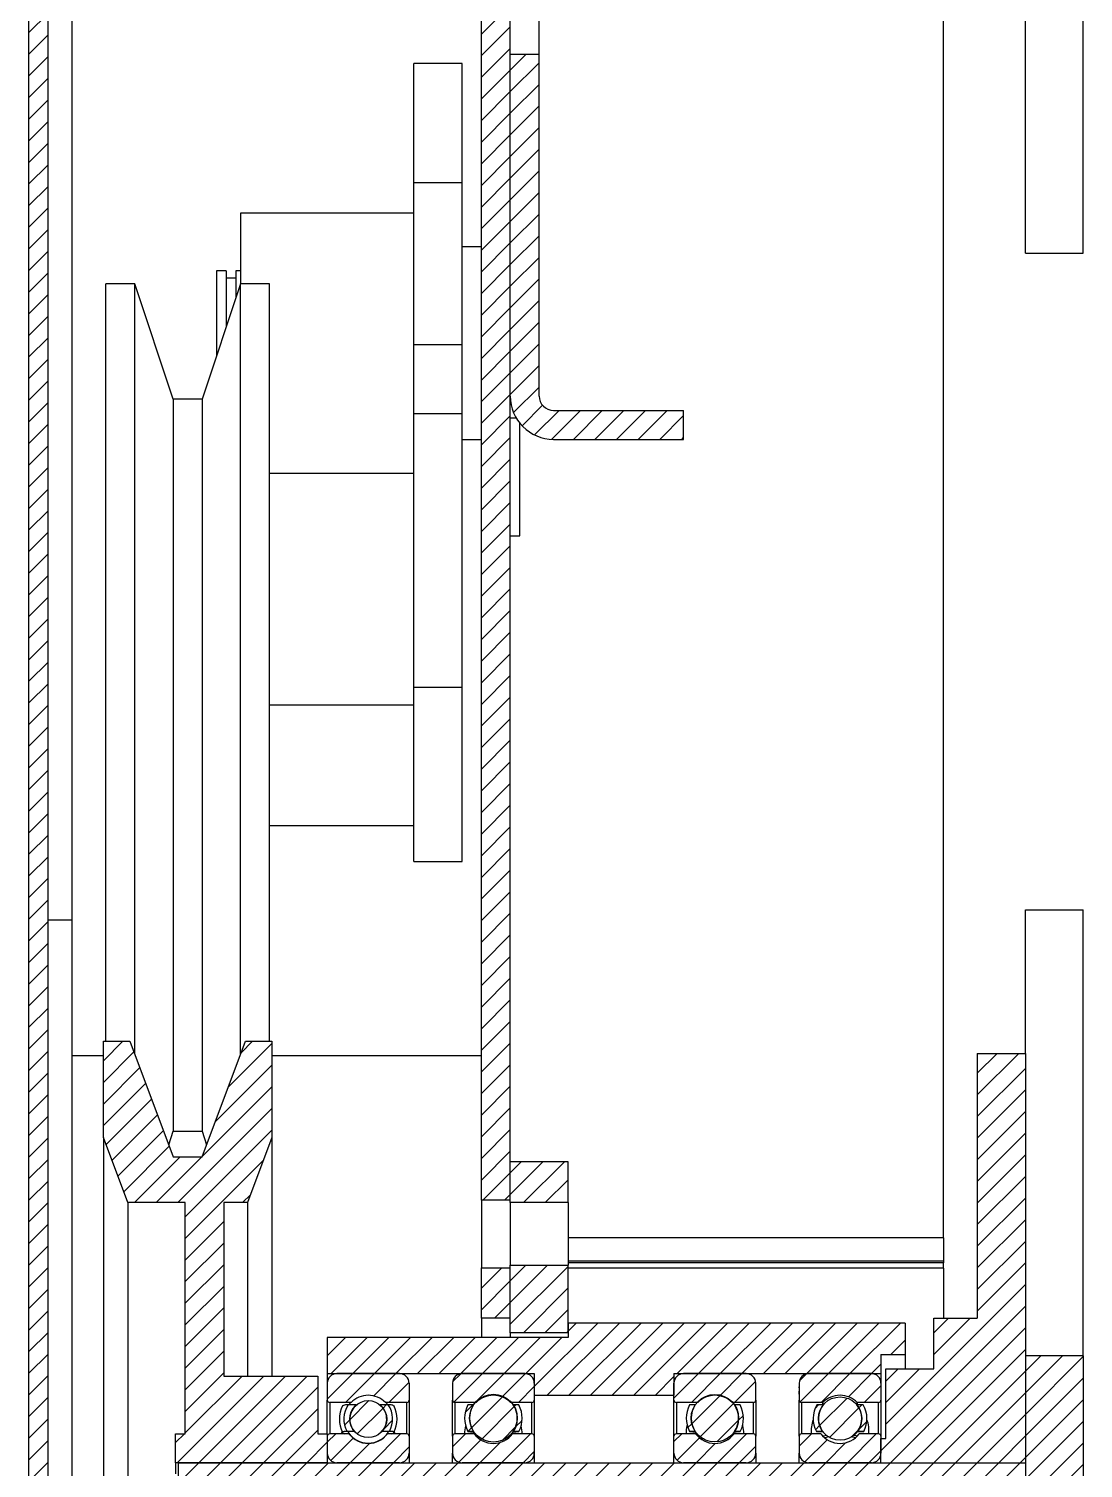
# Model space of a CAD drawing. Header units: millimetres. Extents: x -816 to 2660, y 734 to 4049.
# Drawn here: x 2363.4 to 2582.4, y 1461.7 to 1760.6 of the extents above; entities that cross this region are included whole.
import ezdxf

# ---------------------------------------------------------------- set-up
doc = ezdxf.new("R2010")
doc.units = ezdxf.units.MM
pattern_1 = [(45, (-1e-13, 16.0072), (-2.245064, 2.245064), [])]

msp = doc.modelspace()

# ---------------------------------------------------------------- hatches: boundary and pattern name
at = {"linetype": 'Continuous', "lineweight": 18}
h = msp.add_hatch(dxfattribs=at)
h.set_pattern_fill('ANSI31', style=0)
h.set_pattern_definition(pattern_1)
h.paths.add_polyline_path([(2457.42, 1517.33), (2463.42, 1517.33), (2463.42, 2405.33), (2457.42, 2405.33), (2457.42, 2080.33), (2372.42, 2080.33), (2372.42, 2075.33), (2457.42, 2075.33)], flags=0)
h = msp.add_hatch(dxfattribs=at)
h.set_pattern_fill('ANSI31', style=0)
h.set_pattern_definition(pattern_1)
h.paths.add_polyline_path([(2363.42, 2053.33), (2363.42, 1267.83), (2367.42, 1267.83), (2367.42, 2053.33)], flags=0)
h = msp.add_hatch(dxfattribs=at)
h.set_pattern_fill('ANSI31', style=0)
h.set_pattern_definition(pattern_1)
edge = h.paths.add_edge_path(flags=0)
edge.add_line((2469.42, 1755.33), (2463.42, 1755.33))
edge.add_line((2463.42, 1755.33), (2463.42, 1684.33))
edge.add_arc((2472.42, 1684.33), 9, 180, 270)
edge.add_line((2472.42, 1675.33), (2499.42, 1675.33))
edge.add_line((2499.42, 1675.33), (2499.42, 1681.33))
edge.add_line((2499.42, 1681.33), (2472.42, 1681.33))
edge.add_arc((2472.42, 1684.33), 3, 180, 270, ccw=False)
edge.add_line((2469.42, 1684.33), (2469.42, 1755.33))
h = msp.add_hatch(dxfattribs=at)
h.set_pattern_fill('ANSI31', style=0)
h.set_pattern_definition(pattern_1)
h.paths.add_polyline_path([(2395.92, 1516.83), (2395.92, 1468.83), (2393.92, 1468.83), (2393.92, 1462.83), (2425.42, 1462.83), (2425.42, 1468.83), (2423.42, 1468.83), (2423.42, 1480.83), (2403.92, 1480.83), (2403.92, 1516.83), (2408.86, 1516.83), (2413.92, 1530.33), (2413.92, 1550.33), (2408.42, 1550.33), (2399.42, 1526.33), (2393.42, 1526.33), (2384.42, 1550.33), (2378.92, 1550.33), (2378.92, 1530.33), (2383.98, 1516.83)], flags=0)
h = msp.add_hatch(dxfattribs=at)
h.set_pattern_fill('ANSI31', style=0)
h.set_pattern_definition(pattern_1)
h.paths.add_polyline_path([(2570.42, 1547.83), (2560.42, 1547.83), (2560.42, 1492.83), (2551.42, 1492.83), (2551.42, 1482.33), (2541.42, 1482.33), (2541.42, 1467.83), (2540.42, 1467.83), (2540.42, 1462.83), (2570.42, 1462.83)], flags=0)
h = msp.add_hatch(dxfattribs=at)
h.set_pattern_fill('ANSI31', style=0)
h.set_pattern_definition(pattern_1)
h.paths.add_polyline_path([(2475.42, 1516.83), (2475.42, 1525.33), (2463.42, 1525.33), (2463.42, 1516.83)], flags=0)
h = msp.add_hatch(dxfattribs=at)
h.set_pattern_fill('ANSI31', style=0)
h.set_pattern_definition(pattern_1)
h.paths.add_polyline_path([(2463.42, 1489.83), (2475.42, 1489.83), (2475.42, 1503.83), (2463.42, 1503.83)], flags=0)
h = msp.add_hatch(dxfattribs=at)
h.set_pattern_fill('ANSI31', style=0)
h.set_pattern_definition(pattern_1)
h.paths.add_polyline_path([(2457.42, 1503.33), (2457.42, 1492.83), (2463.42, 1492.83), (2463.42, 1503.33)], flags=0)
h = msp.add_hatch(dxfattribs=at)
h.set_pattern_fill('ANSI31', style=0)
h.set_pattern_definition(pattern_1)
h.paths.add_polyline_path([(2497.42, 1476.83), (2497.42, 1481.33), (2540.42, 1481.33), (2540.42, 1485.33), (2545.42, 1485.33), (2545.42, 1491.83), (2475.42, 1491.83), (2475.42, 1488.83), (2425.42, 1488.83), (2425.42, 1481.33), (2468.42, 1481.33), (2468.42, 1476.83)], flags=0)
h = msp.add_hatch(dxfattribs=at)
h.set_pattern_fill('ANSI31', style=0)
h.set_pattern_definition(pattern_1)
h.paths.add_polyline_path([(2582.42, 1405.64), (2582.42, 1485.03), (2570.42, 1485.03), (2570.42, 1405.64)], flags=0)
h = msp.add_hatch(dxfattribs=at)
h.set_pattern_fill('ANSI31', style=0)
h.set_pattern_definition(pattern_1)
edge = h.paths.add_edge_path(flags=0)
edge.add_arc((2440.42, 1479.33), 2, 0, 90)
edge.add_line((2440.42, 1481.33), (2427.42, 1481.33))
edge.add_arc((2427.42, 1479.33), 2, 90, 180)
edge.add_line((2425.42, 1479.33), (2425.42, 1475.83))
edge.add_arc((2425.92, 1475.83), 0.5, 180, 270)
edge.add_line((2425.92, 1475.33), (2430.35, 1475.33))
edge.add_arc((2433.92, 1471.83), 5, 44.427, 135.573, ccw=False)
edge.add_line((2437.49, 1475.33), (2441.92, 1475.33))
edge.add_arc((2441.92, 1475.83), 0.5, 270, 360)
edge.add_line((2442.42, 1475.83), (2442.42, 1479.33))
h = msp.add_hatch(dxfattribs=at)
h.set_pattern_fill('ANSI31', style=0)
h.set_pattern_definition(pattern_1)
edge = h.paths.add_edge_path(flags=0)
edge.add_arc((2466.42, 1479.33), 2, 0, 90)
edge.add_line((2466.42, 1481.33), (2453.42, 1481.33))
edge.add_arc((2453.42, 1479.33), 2, 90, 180)
edge.add_line((2451.42, 1479.33), (2451.42, 1475.83))
edge.add_arc((2451.92, 1475.83), 0.5, 180, 270)
edge.add_line((2451.92, 1475.33), (2456.35, 1475.33))
edge.add_arc((2459.92, 1471.83), 5, 44.427, 135.573, ccw=False)
edge.add_line((2463.49, 1475.33), (2467.92, 1475.33))
edge.add_arc((2467.92, 1475.83), 0.5, 270, 360)
edge.add_line((2468.42, 1475.83), (2468.42, 1479.33))
h = msp.add_hatch(dxfattribs=at)
h.set_pattern_fill('ANSI31', style=0)
h.set_pattern_definition(pattern_1)
edge = h.paths.add_edge_path(flags=0)
edge.add_arc((2512.42, 1479.33), 2, 360, 450)
edge.add_line((2512.42, 1481.33), (2499.42, 1481.33))
edge.add_arc((2499.42, 1479.33), 2, 90, 180)
edge.add_line((2497.42, 1479.33), (2497.42, 1475.83))
edge.add_arc((2497.92, 1475.83), 0.5, 180, 270)
edge.add_line((2497.92, 1475.33), (2502.35, 1475.33))
edge.add_arc((2505.92, 1471.83), 5, 44.427, 135.573, ccw=False)
edge.add_line((2509.49, 1475.33), (2513.92, 1475.33))
edge.add_arc((2513.92, 1475.83), 0.5, 270, 360)
edge.add_line((2514.42, 1475.83), (2514.42, 1479.33))
h = msp.add_hatch(dxfattribs=at)
h.set_pattern_fill('ANSI31', style=0)
h.set_pattern_definition(pattern_1)
edge = h.paths.add_edge_path(flags=0)
edge.add_arc((2531.92, 1471.83), 5, 44.427, 135.573, ccw=False)
edge.add_line((2535.49, 1475.33), (2539.92, 1475.33))
edge.add_arc((2539.92, 1475.83), 0.5, 270, 360)
edge.add_line((2540.42, 1475.83), (2540.42, 1479.33))
edge.add_arc((2538.42, 1479.33), 2, 0, 90)
edge.add_line((2538.42, 1481.33), (2525.42, 1481.33))
edge.add_arc((2525.42, 1479.33), 2, 90, 180)
edge.add_line((2523.42, 1479.33), (2523.42, 1478.56))
edge.add_line((2523.42, 1478.56), (2523.52, 1478.56))
edge.add_line((2523.52, 1478.56), (2523.52, 1478.37))
edge.add_line((2523.52, 1478.37), (2523.42, 1478.37))
edge.add_line((2523.42, 1478.37), (2523.42, 1477.7))
edge.add_line((2523.42, 1477.7), (2523.52, 1477.7))
edge.add_line((2523.52, 1477.7), (2523.52, 1477.5))
edge.add_line((2523.52, 1477.5), (2523.42, 1477.5))
edge.add_line((2523.42, 1477.5), (2523.42, 1477.39))
edge.add_line((2523.42, 1477.39), (2523.52, 1477.39))
edge.add_line((2523.52, 1477.39), (2523.52, 1477.06))
edge.add_line((2523.52, 1477.06), (2523.42, 1477.06))
edge.add_line((2523.42, 1477.06), (2523.42, 1475.83))
edge.add_arc((2523.92, 1475.83), 0.5, 180, 270)
edge.add_line((2523.92, 1475.33), (2528.35, 1475.33))
h = msp.add_hatch(dxfattribs=at)
h.set_pattern_fill('ANSI31', style=0)
h.set_pattern_definition(pattern_1)
edge = h.paths.add_edge_path(flags=0)
edge.add_arc((2459.92, 1472.08), 4.96, 0, 360)
h = msp.add_hatch(dxfattribs=at)
h.set_pattern_fill('ANSI31', style=0)
h.set_pattern_definition(pattern_1)
edge = h.paths.add_edge_path(flags=0)
edge.add_arc((2505.92, 1472.07), 4.93, 0, 360)
h = msp.add_hatch(dxfattribs=at)
h.set_pattern_fill('ANSI31', style=0)
h.set_pattern_definition(pattern_1)
edge = h.paths.add_edge_path(flags=0)
edge.add_line((2429.54, 1469.33), (2431.05, 1469.33))
edge.add_arc((2433.92, 1471.89), 3.84, 130.0204, 221.7444, ccw=False)
edge.add_line((2431.45, 1474.83), (2429.78, 1474.83))
edge.add_arc((2433.92, 1471.89), 5.08, 144.5718, 210.2638)
h = msp.add_hatch(dxfattribs=at)
h.set_pattern_fill('ANSI31', style=0)
h.set_pattern_definition(pattern_1)
edge = h.paths.add_edge_path(flags=0)
edge.add_arc((2433.92, 1471.89), 3.84, 0, 360)
h = msp.add_hatch(dxfattribs=at)
h.set_pattern_fill('ANSI31', style=0)
h.set_pattern_definition(pattern_1)
edge = h.paths.add_edge_path(flags=0)
edge.add_line((2438.06, 1474.83), (2436.39, 1474.83))
edge.add_arc((2433.92, 1471.89), 3.84, -41.7444, 49.9796, ccw=False)
edge.add_line((2436.79, 1469.33), (2438.3, 1469.33))
edge.add_arc((2433.92, 1471.89), 5.08, 329.7362, 395.4282)
h = msp.add_hatch(dxfattribs=at)
h.set_pattern_fill('ANSI31', style=0)
h.set_pattern_definition(pattern_1)
edge = h.paths.add_edge_path(flags=0)
edge.add_line((2454.62, 1469.33), (2455.79, 1469.33))
edge.add_arc((2459.92, 1472.08), 4.96, 146.2353, 213.5633, ccw=False)
edge.add_line((2455.8, 1474.83), (2454.63, 1474.83))
edge.add_arc((2459.92, 1472.08), 5.97, 152.4811, 207.3619)
h = msp.add_hatch(dxfattribs=at)
h.set_pattern_fill('ANSI31', style=0)
h.set_pattern_definition(pattern_1)
edge = h.paths.add_edge_path(flags=0)
edge.add_line((2465.21, 1474.83), (2464.04, 1474.83))
edge.add_arc((2459.92, 1472.08), 4.96, -33.5633, 33.7647, ccw=False)
edge.add_line((2464.05, 1469.33), (2465.22, 1469.33))
edge.add_arc((2459.92, 1472.08), 5.97, 332.6381, 387.5189)
h = msp.add_hatch(dxfattribs=at)
h.set_pattern_fill('ANSI31', style=0)
h.set_pattern_definition(pattern_1)
edge = h.paths.add_edge_path(flags=0)
edge.add_line((2500.65, 1469.33), (2501.82, 1469.33))
edge.add_arc((2505.92, 1472.07), 4.93, 145.8826, 213.7379, ccw=False)
edge.add_line((2501.84, 1474.83), (2500.66, 1474.83))
edge.add_arc((2505.92, 1472.07), 5.94, 152.2708, 207.4345)
h = msp.add_hatch(dxfattribs=at)
h.set_pattern_fill('ANSI31', style=0)
h.set_pattern_definition(pattern_1)
edge = h.paths.add_edge_path(flags=0)
edge.add_line((2511.18, 1474.83), (2510, 1474.83))
edge.add_arc((2505.92, 1472.07), 4.93, -33.7379, 34.1174, ccw=False)
edge.add_line((2510.02, 1469.33), (2511.19, 1469.33))
edge.add_arc((2505.92, 1472.07), 5.94, 332.5655, 387.7292)
h = msp.add_hatch(dxfattribs=at)
h.set_pattern_fill('ANSI31', style=0)
h.set_pattern_definition(pattern_1)
edge = h.paths.add_edge_path(flags=0)
edge.add_line((2527.01, 1469.33), (2528.3, 1469.33))
edge.add_arc((2531.92, 1471.99), 4.5, 140.8234, 216.2843, ccw=False)
edge.add_line((2528.44, 1474.83), (2527.11, 1474.83))
edge.add_arc((2531.92, 1471.99), 5.59, 149.4472, 208.438)
h = msp.add_hatch(dxfattribs=at)
h.set_pattern_fill('ANSI31', style=0)
h.set_pattern_definition(pattern_1)
edge = h.paths.add_edge_path(flags=0)
edge.add_arc((2531.92, 1471.99), 4.5, 0, 360)
h = msp.add_hatch(dxfattribs=at)
h.set_pattern_fill('ANSI31', style=0)
h.set_pattern_definition(pattern_1)
edge = h.paths.add_edge_path(flags=0)
edge.add_line((2536.73, 1474.83), (2535.4, 1474.83))
edge.add_arc((2531.92, 1471.99), 4.5, -36.2843, 39.1766, ccw=False)
edge.add_line((2535.54, 1469.33), (2536.83, 1469.33))
edge.add_arc((2531.92, 1471.99), 5.59, 331.562, 390.5528)
h = msp.add_hatch(dxfattribs=at)
h.set_pattern_fill('ANSI31', style=0)
h.set_pattern_definition(pattern_1)
edge = h.paths.add_edge_path(flags=0)
edge.add_line((2427.42, 1462.83), (2440.42, 1462.83))
edge.add_arc((2440.42, 1464.83), 2, 270, 360)
edge.add_line((2442.42, 1464.83), (2442.42, 1468.33))
edge.add_arc((2441.92, 1468.33), 0.5, 0, 90)
edge.add_line((2441.92, 1468.83), (2437.92, 1468.83))
edge.add_arc((2433.92, 1471.83), 5, 216.8699, 323.1301, ccw=False)
edge.add_line((2429.92, 1468.83), (2425.92, 1468.83))
edge.add_arc((2425.92, 1468.33), 0.5, 90, 180)
edge.add_line((2425.42, 1468.33), (2425.42, 1464.83))
edge.add_arc((2427.42, 1464.83), 2, 180, 270)
h = msp.add_hatch(dxfattribs=at)
h.set_pattern_fill('ANSI31', style=0)
h.set_pattern_definition(pattern_1)
edge = h.paths.add_edge_path(flags=0)
edge.add_line((2453.42, 1462.83), (2466.42, 1462.83))
edge.add_arc((2466.42, 1464.83), 2, 270, 360)
edge.add_line((2468.42, 1464.83), (2468.42, 1468.33))
edge.add_arc((2467.92, 1468.33), 0.5, 0, 90)
edge.add_line((2467.92, 1468.83), (2463.92, 1468.83))
edge.add_arc((2459.92, 1471.83), 5, 216.8699, 323.1301, ccw=False)
edge.add_line((2455.92, 1468.83), (2451.92, 1468.83))
edge.add_arc((2451.92, 1468.33), 0.5, 90, 180)
edge.add_line((2451.42, 1468.33), (2451.42, 1464.83))
edge.add_arc((2453.42, 1464.83), 2, 180, 270)
h = msp.add_hatch(dxfattribs=at)
h.set_pattern_fill('ANSI31', style=0)
h.set_pattern_definition(pattern_1)
edge = h.paths.add_edge_path(flags=0)
edge.add_line((2499.42, 1462.83), (2512.42, 1462.83))
edge.add_arc((2512.42, 1464.83), 2, 270, 360)
edge.add_line((2514.42, 1464.83), (2514.42, 1468.33))
edge.add_arc((2513.92, 1468.33), 0.5, 0, 90)
edge.add_line((2513.92, 1468.83), (2509.92, 1468.83))
edge.add_arc((2505.92, 1471.83), 5, 216.8699, 323.1301, ccw=False)
edge.add_line((2501.92, 1468.83), (2497.92, 1468.83))
edge.add_arc((2497.92, 1468.33), 0.5, 90, 180)
edge.add_line((2497.42, 1468.33), (2497.42, 1464.83))
edge.add_arc((2499.42, 1464.83), 2, 180, 270)
h = msp.add_hatch(dxfattribs=at)
h.set_pattern_fill('ANSI31', style=0)
h.set_pattern_definition(pattern_1)
edge = h.paths.add_edge_path(flags=0)
edge.add_line((2525.42, 1462.83), (2538.42, 1462.83))
edge.add_arc((2538.42, 1464.83), 2, 270, 360)
edge.add_line((2540.42, 1464.83), (2540.42, 1468.33))
edge.add_arc((2539.92, 1468.33), 0.5, 0, 90)
edge.add_line((2539.92, 1468.83), (2535.92, 1468.83))
edge.add_arc((2531.92, 1471.83), 5, 216.8699, 323.1301, ccw=False)
edge.add_line((2527.92, 1468.83), (2523.92, 1468.83))
edge.add_arc((2523.92, 1468.33), 0.5, 90, 180)
edge.add_line((2523.42, 1468.33), (2523.42, 1464.83))
edge.add_arc((2525.42, 1464.83), 2, 180, 270)
h = msp.add_hatch(dxfattribs=at)
h.set_pattern_fill('ANSI31', style=0)
h.set_pattern_definition(pattern_1)
h.paths.add_polyline_path([(2570.42, 1427.83), (2570.42, 1462.83), (2394.42, 1462.83), (2394.42, 1453.33), (2434.42, 1453.33), (2434.42, 1437.33), (2394.42, 1437.33), (2394.42, 1427.83)], flags=0)

# ---------------------------------------------------------------- linework, layer by layer
at = {"color": 7, "linetype": 'Continuous', "lineweight": 25}
for p, q in [((2463.42, 1517.33), (2463.42, 2405.33)), ((2457.42, 1517.33), (2457.42, 2075.33)), ((2363.42, 1267.83), (2363.42, 2053.33)), ((2367.42, 1267.83), (2367.42, 2053.33)), ((2553.42, 1509.51), (2553.42, 1857.83)), ((2372.42, 1575.56), (2372.42, 1824.33)), ((2570.42, 1714.02), (2570.42, 1775.74)), ((2582.42, 1714.02), (2582.42, 1775.74)), ((2469.42, 1755.33), (2469.42, 1775.33)), ((2463.42, 1684.33), (2463.42, 1755.33)), ((2463.42, 1755.33), (2469.42, 1755.33)), ((2469.42, 1684.33), (2469.42, 1755.33)), ((2453.42, 1753.37), (2443.42, 1753.37)), ((2443.42, 1728.65), (2443.42, 1753.37)), ((2453.42, 1728.65), (2453.42, 1753.37)), ((2443.42, 1728.65), (2453.42, 1728.65)), ((2443.42, 1695.01), (2443.42, 1728.65)), ((2453.42, 1695.01), (2453.42, 1728.65)), ((2443.42, 1722.33), (2407.42, 1722.33)), ((2407.42, 1722.33), (2407.42, 1707.65)), ((2457.42, 1715.33), (2453.42, 1715.33)), ((2570.42, 1714.02), (2582.42, 1714.02)), ((2404.42, 1710.33), (2402.42, 1710.33)), ((2402.42, 1710.33), (2402.42, 1692.65)), ((2404.42, 1710.33), (2404.42, 1698.65)), ((2407.42, 1710.33), (2406.42, 1710.33)), ((2406.42, 1710.33), (2406.42, 1704.65)), ((2385.42, 1707.65), (2379.42, 1707.65)), ((2379.42, 1550.33), (2379.42, 1707.65)), ((2393.42, 1683.65), (2385.42, 1707.65)), ((2385.42, 1547.67), (2385.42, 1707.65)), ((2407.42, 1707.65), (2399.42, 1683.65)), ((2406.42, 1708.83), (2404.42, 1708.83)), ((2413.42, 1707.65), (2407.42, 1707.65)), ((2407.42, 1547.67), (2407.42, 1707.65)), ((2413.42, 1550.33), (2413.42, 1707.65)), ((2443.42, 1695.01), (2453.42, 1695.01)), ((2443.42, 1680.7), (2443.42, 1695.01)), ((2453.42, 1680.7), (2453.42, 1695.01)), ((2399.42, 1683.65), (2393.42, 1683.65)), ((2393.42, 1683.65), (2393.42, 1531.65)), ((2399.42, 1683.65), (2399.42, 1531.65)), ((2443.42, 1680.7), (2453.42, 1680.7)), ((2443.42, 1623.88), (2443.42, 1680.7)), ((2453.42, 1623.88), (2453.42, 1680.7)), ((2463.42, 1679.83), (2464.63, 1679.83)), ((2472.42, 1681.33), (2499.42, 1681.33)), ((2499.42, 1675.33), (2499.42, 1681.33)), ((2465.42, 1655.33), (2465.42, 1678.68)), ((2453.42, 1675.33), (2457.42, 1675.33)), ((2472.42, 1675.33), (2499.42, 1675.33)), ((2413.42, 1668.33), (2443.42, 1668.33)), ((2463.42, 1655.33), (2465.42, 1655.33)), ((2443.42, 1623.88), (2453.42, 1623.88)), ((2443.42, 1587.65), (2443.42, 1623.88)), ((2453.42, 1587.65), (2453.42, 1623.88)), ((2443.42, 1620.15), (2413.42, 1620.15)), ((2413.42, 1595.15), (2443.42, 1595.15)), ((2443.42, 1587.65), (2453.42, 1587.65)), ((2367.42, 1575.56), (2372.42, 1575.56)), ((2372.42, 1327.43), (2372.42, 1575.56)), ((2570.42, 1577.66), (2582.42, 1577.66)), ((2570.42, 1547.83), (2570.42, 1577.66)), ((2582.42, 1485.03), (2582.42, 1577.66)), ((2378.92, 1550.33), (2384.42, 1550.33)), ((2378.92, 1530.33), (2378.92, 1550.33)), ((2384.42, 1550.33), (2393.42, 1526.33)), ((2399.42, 1526.33), (2408.42, 1550.33)), ((2408.42, 1550.33), (2413.92, 1550.33)), ((2413.92, 1550.33), (2413.92, 1530.33)), ((2372.42, 1547.36), (2378.92, 1547.36)), ((2413.92, 1547.36), (2457.42, 1547.36)), ((2560.42, 1547.83), (2570.42, 1547.83)), ((2560.42, 1547.83), (2560.42, 1492.83)), ((2570.42, 1547.83), (2570.42, 1462.83)), ((2392.48, 1528.84), (2393.42, 1531.65)), ((2393.42, 1531.65), (2399.42, 1531.65)), ((2399.42, 1531.65), (2400.36, 1528.84)), ((2383.98, 1516.83), (2378.92, 1530.33)), ((2378.92, 1530.33), (2378.92, 1360.33)), ((2413.92, 1530.33), (2408.86, 1516.83)), ((2413.92, 1530.33), (2413.92, 1480.83)), ((2393.42, 1526.33), (2399.42, 1526.33)), ((2463.42, 1516.83), (2463.42, 1525.33)), ((2475.42, 1525.33), (2463.42, 1525.33)), ((2475.42, 1516.83), (2475.42, 1525.33)), ((2383.98, 1516.83), (2383.98, 1373.83)), ((2395.92, 1516.83), (2383.98, 1516.83)), ((2395.92, 1468.83), (2395.92, 1516.83)), ((2408.86, 1516.83), (2403.92, 1516.83)), ((2403.92, 1516.83), (2403.92, 1480.83)), ((2408.86, 1516.83), (2408.86, 1480.83)), ((2463.42, 1517.33), (2457.42, 1517.33)), ((2457.42, 1517.33), (2457.42, 1503.33)), ((2475.42, 1516.83), (2463.42, 1516.83)), ((2463.42, 1516.83), (2463.42, 1503.83)), ((2475.42, 1516.83), (2475.42, 1503.83)), ((2553.42, 1509.51), (2475.42, 1509.51)), ((2553.42, 1509.51), (2553.42, 1504.7)), ((2463.42, 1503.83), (2475.42, 1503.83)), ((2463.42, 1489.83), (2463.42, 1503.83)), ((2553.42, 1504.7), (2475.42, 1504.7)), ((2553.42, 1504.33), (2475.42, 1504.33)), ((2475.42, 1489.83), (2475.42, 1503.83)), ((2553.42, 1504.7), (2553.42, 1504.33)), ((2553.42, 1503.22), (2553.42, 1504.33)), ((2457.42, 1503.33), (2463.42, 1503.33)), ((2457.42, 1492.83), (2457.42, 1503.33)), ((2463.42, 1492.83), (2463.42, 1503.33)), ((2553.42, 1503.22), (2475.42, 1503.22)), ((2553.42, 1503.22), (2553.42, 1492.83)), ((2463.42, 1492.83), (2457.42, 1492.83)), ((2457.42, 1492.83), (2457.42, 1488.83)), ((2545.42, 1491.83), (2475.42, 1491.83)), ((2475.42, 1491.83), (2475.42, 1488.83)), ((2545.42, 1491.83), (2545.42, 1485.33)), ((2551.42, 1492.83), (2560.42, 1492.83)), ((2551.42, 1482.33), (2551.42, 1492.83)), ((2425.42, 1488.83), (2425.42, 1481.33)), ((2475.42, 1488.83), (2425.42, 1488.83)), ((2475.42, 1489.83), (2463.42, 1489.83)), ((2463.42, 1489.83), (2463.42, 1488.83)), ((2540.42, 1485.33), (2545.42, 1485.33)), ((2540.42, 1485.33), (2540.42, 1481.33)), ((2545.42, 1485.33), (2545.42, 1482.33)), ((2570.42, 1485.03), (2570.42, 1405.64)), ((2582.42, 1485.03), (2570.42, 1485.03)), ((2582.42, 1485.03), (2582.42, 1405.64)), ((2403.92, 1480.83), (2423.42, 1480.83)), ((2423.42, 1480.83), (2423.42, 1468.83)), ((2425.42, 1481.33), (2468.42, 1481.33)), ((2425.42, 1481.33), (2425.42, 1479.33)), ((2440.42, 1481.33), (2427.42, 1481.33)), ((2466.42, 1481.33), (2453.42, 1481.33)), ((2468.42, 1481.33), (2468.42, 1476.83)), ((2497.42, 1481.33), (2540.42, 1481.33)), ((2497.42, 1481.33), (2497.42, 1476.83)), ((2512.42, 1481.33), (2499.42, 1481.33)), ((2538.42, 1481.33), (2525.42, 1481.33)), ((2540.42, 1481.33), (2540.42, 1479.33)), ((2541.42, 1467.83), (2541.42, 1482.33)), ((2541.42, 1482.33), (2551.42, 1482.33)), ((2425.42, 1479.33), (2425.42, 1475.83)), ((2442.42, 1479.33), (2442.42, 1475.83)), ((2451.42, 1479.33), (2451.42, 1475.83)), ((2468.42, 1479.33), (2468.42, 1475.83)), ((2468.42, 1476.83), (2497.42, 1476.83)), ((2497.42, 1475.83), (2497.42, 1479.33)), ((2514.42, 1475.83), (2514.42, 1479.33)), ((2523.42, 1478.4), (2523.41, 1478.4)), ((2523.42, 1478.2), (2523.41, 1478.2)), ((2523.42, 1479.33), (2523.42, 1478.56)), ((2523.52, 1478.56), (2523.42, 1478.56)), ((2523.42, 1478.39), (2523.42, 1478.56)), ((2523.52, 1478.38), (2523.42, 1478.38)), ((2523.42, 1478.37), (2523.42, 1478.38)), ((2523.52, 1478.38), (2523.42, 1478.38)), ((2523.42, 1478.37), (2523.42, 1477.7)), ((2523.42, 1478.37), (2523.52, 1478.37)), ((2523.52, 1477.7), (2523.42, 1477.7)), ((2523.42, 1477.69), (2523.42, 1477.7)), ((2523.52, 1477.69), (2523.42, 1477.69)), ((2523.42, 1477.5), (2523.42, 1477.68)), ((2523.42, 1477.5), (2523.42, 1477.39)), ((2523.42, 1477.5), (2523.52, 1477.5)), ((2523.52, 1477.39), (2523.42, 1477.39)), ((2523.42, 1477.06), (2523.42, 1477.39)), ((2523.42, 1477.06), (2523.52, 1477.06)), ((2523.42, 1477.06), (2523.42, 1475.83)), ((2523.52, 1478.37), (2523.52, 1478.56)), ((2523.52, 1477.5), (2523.52, 1477.7)), ((2523.52, 1477.06), (2523.52, 1477.39)), ((2540.42, 1479.33), (2540.42, 1475.83)), ((2425.42, 1468.83), (2425.42, 1475.83)), ((2430.35, 1475.33), (2425.92, 1475.33)), ((2431.45, 1474.83), (2429.78, 1474.83)), ((2430.14, 1475.16), (2429.88, 1474.83)), ((2430.35, 1475.25), (2430.35, 1475.33)), ((2438.06, 1474.83), (2436.39, 1474.83)), ((2437.49, 1475.33), (2437.49, 1475.25)), ((2441.92, 1475.33), (2437.49, 1475.33)), ((2437.96, 1474.83), (2437.7, 1475.16)), ((2442.42, 1475.83), (2442.42, 1468.33)), ((2451.42, 1468.33), (2451.42, 1475.83)), ((2456.35, 1475.33), (2451.92, 1475.33)), ((2455.8, 1474.83), (2454.63, 1474.83)), ((2467.92, 1475.33), (2463.49, 1475.33)), ((2465.21, 1474.83), (2464.04, 1474.83)), ((2468.42, 1475.83), (2468.42, 1468.33)), ((2497.42, 1468.33), (2497.42, 1475.83)), ((2502.35, 1475.33), (2497.92, 1475.33)), ((2501.84, 1474.83), (2500.66, 1474.83)), ((2513.92, 1475.33), (2509.49, 1475.33)), ((2511.18, 1474.83), (2510, 1474.83)), ((2514.42, 1475.83), (2514.42, 1468.33)), ((2523.42, 1476.36), (2523.41, 1476.36)), ((2523.41, 1476.31), (2523.42, 1476.31)), ((2523.42, 1476.15), (2523.41, 1476.15)), ((2523.42, 1468.33), (2523.42, 1475.83)), ((2528.35, 1475.33), (2523.92, 1475.33)), ((2528.44, 1474.83), (2527.11, 1474.83)), ((2528.35, 1474.83), (2528.35, 1475.33)), ((2536.73, 1474.83), (2535.4, 1474.83)), ((2535.49, 1475.33), (2535.49, 1474.83)), ((2539.92, 1475.33), (2535.49, 1475.33)), ((2540.42, 1475.83), (2540.42, 1468.33)), ((2514.42, 1471.79), (2514.43, 1471.79)), ((2393.92, 1462.83), (2393.92, 1468.83)), ((2393.92, 1468.83), (2395.92, 1468.83)), ((2423.42, 1468.83), (2425.42, 1468.83)), ((2425.42, 1468.83), (2425.42, 1462.83)), ((2425.42, 1468.33), (2425.42, 1464.83)), ((2429.92, 1468.83), (2425.92, 1468.83)), ((2431.05, 1469.33), (2429.54, 1469.33)), ((2438.3, 1469.33), (2436.79, 1469.33)), ((2441.92, 1468.83), (2437.92, 1468.83)), ((2442.42, 1468.33), (2442.42, 1464.83)), ((2451.42, 1468.33), (2451.42, 1464.83)), ((2455.92, 1468.83), (2451.92, 1468.83)), ((2455.79, 1469.33), (2454.62, 1469.33)), ((2457.05, 1468.08), (2456.83, 1468.02)), ((2457.68, 1467.76), (2457.23, 1467.67)), ((2462.54, 1467.67), (2462.21, 1467.75)), ((2467.92, 1468.83), (2463.92, 1468.83)), ((2465.22, 1469.33), (2464.05, 1469.33)), ((2468.42, 1468.33), (2468.42, 1464.83)), ((2497.42, 1464.83), (2497.42, 1468.33)), ((2501.92, 1468.83), (2497.92, 1468.83)), ((2501.82, 1469.33), (2500.65, 1469.33)), ((2503.07, 1468.15), (2502.78, 1468.07)), ((2508.64, 1467.72), (2508.3, 1467.8)), ((2513.92, 1468.83), (2509.92, 1468.83)), ((2511.19, 1469.33), (2510.02, 1469.33)), ((2514.42, 1464.83), (2514.42, 1468.33)), ((2523.42, 1468.33), (2523.42, 1464.83)), ((2527.92, 1468.83), (2523.92, 1468.83)), ((2528.3, 1469.33), (2527.01, 1469.33)), ((2529.1, 1468.5), (2528.46, 1468.36)), ((2536.83, 1469.33), (2535.54, 1469.33)), ((2539.92, 1468.83), (2535.92, 1468.83)), ((2540.42, 1468.33), (2540.42, 1464.83)), ((2540.42, 1462.83), (2540.42, 1467.83)), ((2540.42, 1467.83), (2541.42, 1467.83)), ((2442.42, 1464.83), (2442.42, 1462.83)), ((2451.42, 1462.83), (2451.42, 1464.83)), ((2468.42, 1464.83), (2468.42, 1462.83)), ((2497.42, 1462.83), (2497.42, 1464.83)), ((2514.42, 1466.45), (2514.43, 1466.45)), ((2514.42, 1464.83), (2514.42, 1462.83)), ((2523.42, 1462.83), (2523.42, 1464.83)), ((2425.42, 1462.83), (2393.92, 1462.83)), ((2393.92, 1462.83), (2393.92, 1460.54)), ((2394.42, 1462.83), (2394.42, 1453.33)), ((2394.42, 1462.83), (2570.42, 1462.83)), ((2440.42, 1462.83), (2427.42, 1462.83)), ((2466.42, 1462.83), (2453.42, 1462.83)), ((2512.42, 1462.83), (2499.42, 1462.83)), ((2514.42, 1464.41), (2514.43, 1464.41)), ((2514.42, 1464.2), (2514.43, 1464.2)), ((2538.42, 1462.83), (2525.42, 1462.83)), ((2540.42, 1462.83), (2570.42, 1462.83)), ((2570.42, 1462.83), (2570.42, 1427.83))]:
    msp.add_line(p, q, dxfattribs=at)
at = {"color": 8, "linetype": 'Continuous', "lineweight": 25}
for p, q in [((2425.92, 1475.33), (2425.92, 1468.83)), ((2441.92, 1468.83), (2441.92, 1475.33)), ((2451.92, 1475.33), (2451.92, 1468.83)), ((2467.92, 1468.83), (2467.92, 1475.33)), ((2497.92, 1475.33), (2497.92, 1468.83)), ((2513.92, 1468.83), (2513.92, 1475.33)), ((2523.92, 1475.33), (2523.92, 1468.83)), ((2539.92, 1468.83), (2539.92, 1475.33))]:
    msp.add_line(p, q, dxfattribs=at)
at = {"color": 7, "linetype": 'Continuous', "lineweight": 25, "flags": 128}
for points in [[(2428.5, 1469.31), (2428.49, 1469.28), (2428.3, 1468.83)], [(2439.54, 1468.83), (2439.34, 1469.3), (2439.34, 1469.31)]]:
    msp.add_lwpolyline(points, dxfattribs=at)
at = {"color": 7, "linetype": 'Continuous', "lineweight": 25}
for centre, radius in [((2459.92, 1472.08), 4.96), ((2505.92, 1472.07), 4.93), ((2433.92, 1471.89), 3.84), ((2531.92, 1471.99), 4.5)]:
    msp.add_circle(centre, radius, dxfattribs=at)
for centre, radius, start, end in [((2472.42, 1684.33), 9, 180, 270), ((2472.42, 1684.33), 3, 180, 270), ((2427.42, 1479.33), 2, 90, 180), ((2440.42, 1479.33), 2, 0, 90), ((2453.42, 1479.33), 2, 90, 180), ((2466.42, 1479.33), 2, 0, 90), ((2499.42, 1479.33), 2, 90, 180), ((2512.42, 1479.33), 2, 360, 90), ((2525.42, 1479.33), 2, 90, 180), ((2538.42, 1479.33), 2, 0, 90), ((2433.92, 1471.83), 5, 44.427, 135.573), ((2459.92, 1471.83), 5, 44.427, 135.573), ((2505.92, 1471.83), 5, 44.427, 135.573), ((2531.92, 1471.83), 5, 44.427, 135.573), ((2425.92, 1475.83), 0.5, 180, 270), ((2433.92, 1471.89), 6, 152.5081, 207.7474), ((2433.92, 1471.89), 5.08, 144.5718, 210.2638), ((2433.92, 1471.89), 3.84, 130.0204, 221.7444), ((2433.92, 1471.89), 3.84, 318.2556, 49.9796), ((2433.92, 1471.89), 5.08, 329.7362, 35.4282), ((2433.92, 1471.89), 6, 332.2137, 27.7487), ((2441.92, 1475.83), 0.5, 270, 0), ((2451.92, 1475.83), 0.5, 180, 270), ((2459.92, 1472.08), 5.97, 152.4811, 207.3619), ((2459.92, 1472.08), 4.96, 146.2353, 213.5633), ((2459.92, 1472.08), 4.96, 326.4367, 33.7647), ((2459.92, 1472.08), 5.97, 332.6381, 27.5189), ((2467.92, 1475.83), 0.5, 270, 0), ((2497.92, 1475.83), 0.5, 180, 270), ((2505.92, 1472.07), 5.94, 152.2708, 207.4345), ((2505.92, 1472.07), 4.93, 145.8826, 213.7379), ((2505.92, 1472.07), 4.93, 326.2621, 34.1174), ((2505.92, 1472.07), 5.94, 332.5655, 27.7292), ((2513.92, 1475.83), 0.5, 270, 0), ((2523.92, 1475.83), 0.5, 180, 270), ((2531.92, 1471.99), 5.59, 149.4472, 208.438), ((2531.92, 1471.99), 4.5, 140.8234, 216.2843), ((2531.92, 1471.99), 4.5, 323.7157, 39.1766), ((2531.92, 1471.99), 5.59, 331.562, 30.5528), ((2539.92, 1475.83), 0.5, 270, 0), ((2505.92, 1468.91), 6, 163.6108, 180.7633), ((2505.92, 1468.91), 6, 359.2367, 16.3892), ((2531.92, 1469.52), 6, 158.4291, 186.5369), ((2531.92, 1469.52), 6, 353.4631, 21.5709), ((2425.92, 1468.33), 0.5, 90, 180), ((2433.92, 1471.89), 5, 213.801, 270), ((2433.92, 1471.83), 5, 216.8699, 323.1301), ((2433.92, 1471.89), 5, 270, 326.4554), ((2441.92, 1468.33), 0.5, 0, 90), ((2451.92, 1468.33), 0.5, 90, 180), ((2459.92, 1468.81), 6, 163.5906, 179.7272), ((2459.92, 1471.83), 5, 216.8699, 323.1301), ((2459.92, 1468.81), 6, 0.2728, 16.4094), ((2467.92, 1468.33), 0.5, 0, 90), ((2497.92, 1468.33), 0.5, 90, 180), ((2505.92, 1471.83), 5, 216.8699, 323.1301), ((2513.92, 1468.33), 0.5, 0, 90), ((2523.92, 1468.33), 0.5, 90, 180), ((2531.92, 1471.83), 5, 216.8699, 323.1301), ((2539.92, 1468.33), 0.5, 0, 90), ((2427.42, 1464.83), 2, 180, 270), ((2440.42, 1464.83), 2, 270, 360), ((2453.42, 1464.83), 2, 180, 270), ((2466.42, 1464.83), 2, 270, 0), ((2499.42, 1464.83), 2, 180, 270), ((2512.42, 1464.83), 2, 270, 360), ((2525.42, 1464.83), 2, 180, 270), ((2538.42, 1464.83), 2, 270, 0)]:
    msp.add_arc(centre, radius, start, end, dxfattribs=at)
for points, knots in [([(2429.78, 1474.83), (2429.49, 1474.83), (2428.85, 1474.82), (2428.69, 1474.72), (2428.6, 1474.66)], [0, 0, 0, 0, 0.456732, 1, 1, 1, 1]), ([(2439.17, 1474.65), (2439.15, 1474.69), (2439.1, 1474.81), (2438.55, 1474.83), (2438.11, 1474.83), (2438.06, 1474.83)], [0, 0, 0, 0, 0.364182, 0.924464, 1, 1, 1, 1]), ([(2429.54, 1469.33), (2429.3, 1469.33), (2428.76, 1469.32), (2428.52, 1469.19), (2428.64, 1469), (2428.99, 1468.87), (2429.08, 1468.83)], [0, 0, 0, 0, 0.264917, 0.589074, 0.898783, 1, 1, 1, 1]), ([(2431.05, 1469.33), (2430.78, 1469.33), (2430.2, 1469.33), (2429.74, 1469.26), (2429.78, 1469.16), (2429.79, 1469.12)], [0, 0, 0, 0, 0.338533, 0.71582, 1, 1, 1, 1]), ([(2438.04, 1469.11), (2438.06, 1469.15), (2438.11, 1469.25), (2437.7, 1469.32), (2437.17, 1469.33), (2436.82, 1469.33), (2436.79, 1469.33)], [0, 0, 0, 0, 0.256876, 0.605305, 0.959761, 1, 1, 1, 1]), ([(2438.76, 1468.83), (2438.83, 1468.86), (2439.19, 1468.99), (2439.31, 1469.17), (2439.11, 1469.32), (2438.57, 1469.33), (2438.3, 1469.33)], [0, 0, 0, 0, 0.070341, 0.394221, 0.70366, 1, 1, 1, 1]), ([(2454.62, 1469.33), (2454.68, 1469.33), (2454.84, 1469.32), (2455.28, 1469.25), (2455.77, 1469.19), (2455.87, 1469.18)], [0, 0, 0, 0, 0.331141, 0.860878, 1, 1, 1, 1]), ([(2463.13, 1468.02), (2463.11, 1468.02), (2463, 1468.06), (2462.84, 1468.08), (2462.7, 1468.09)], [0, 0, 0, 0, 0.1330201, 1, 1, 1, 1]), ([(2463.83, 1469.17), (2463.9, 1469.17), (2464.44, 1469.23), (2464.95, 1469.32), (2465.14, 1469.33), (2465.22, 1469.33)], [0, 0, 0, 0, 0.0873214, 0.6397653, 1, 1, 1, 1]), ([(2500.65, 1469.33), (2500.71, 1469.33), (2500.88, 1469.32), (2501.27, 1469.27), (2501.76, 1469.22), (2501.86, 1469.21)], [0, 0, 0, 0, 0.283235, 0.855, 1, 1, 1, 1]), ([(2503.62, 1467.82), (2503.47, 1467.8), (2503.3, 1467.78), (2503.19, 1467.73), (2503.17, 1467.72)], [0, 0, 0, 0, 0.856435, 1, 1, 1, 1]), ([(2509.18, 1468.07), (2509.15, 1468.08), (2509.03, 1468.12), (2508.87, 1468.14), (2508.74, 1468.15)], [0, 0, 0, 0, 0.259451, 1, 1, 1, 1]), ([(2509.96, 1469.2), (2509.99, 1469.2), (2510.48, 1469.26), (2510.91, 1469.32), (2511.12, 1469.33), (2511.19, 1469.33)], [0, 0, 0, 0, 0.040918, 0.66528, 1, 1, 1, 1]), ([(2527.01, 1469.33), (2527.18, 1469.33), (2527.51, 1469.32), (2528.07, 1469.29), (2528.35, 1469.27)], [0, 0, 0, 0, 0.508743, 1, 1, 1, 1]), ([(2529.64, 1468.22), (2529.49, 1468.2), (2529.17, 1468.16), (2528.96, 1468.06), (2528.85, 1468.01)], [0, 0, 0, 0, 0.458273, 1, 1, 1, 1]), ([(2535.09, 1467.98), (2535.03, 1468.01), (2534.81, 1468.12), (2534.45, 1468.18), (2534.2, 1468.22)], [0, 0, 0, 0, 0.284842, 1, 1, 1, 1]), ([(2535.45, 1468.35), (2535.34, 1468.39), (2535.11, 1468.46), (2534.79, 1468.49), (2534.63, 1468.51)], [0, 0, 0, 0, 0.500181, 1, 1, 1, 1]), ([(2535.4, 1469.26), (2535.63, 1469.28), (2536.25, 1469.32), (2536.61, 1469.33), (2536.83, 1469.33)], [0, 0, 0, 0, 0.361597, 1, 1, 1, 1]), ([(2432.68, 1467.08), (2432.68, 1467.08), (2432.63, 1467.06), (2432.58, 1467.05), (2432.54, 1467.05)], [0, 0, 0, 0, 0.202601, 1, 1, 1, 1])]:
    msp.add_open_spline(points, degree=3, knots=knots, dxfattribs=at)

doc.saveas('drawing.dxf')
